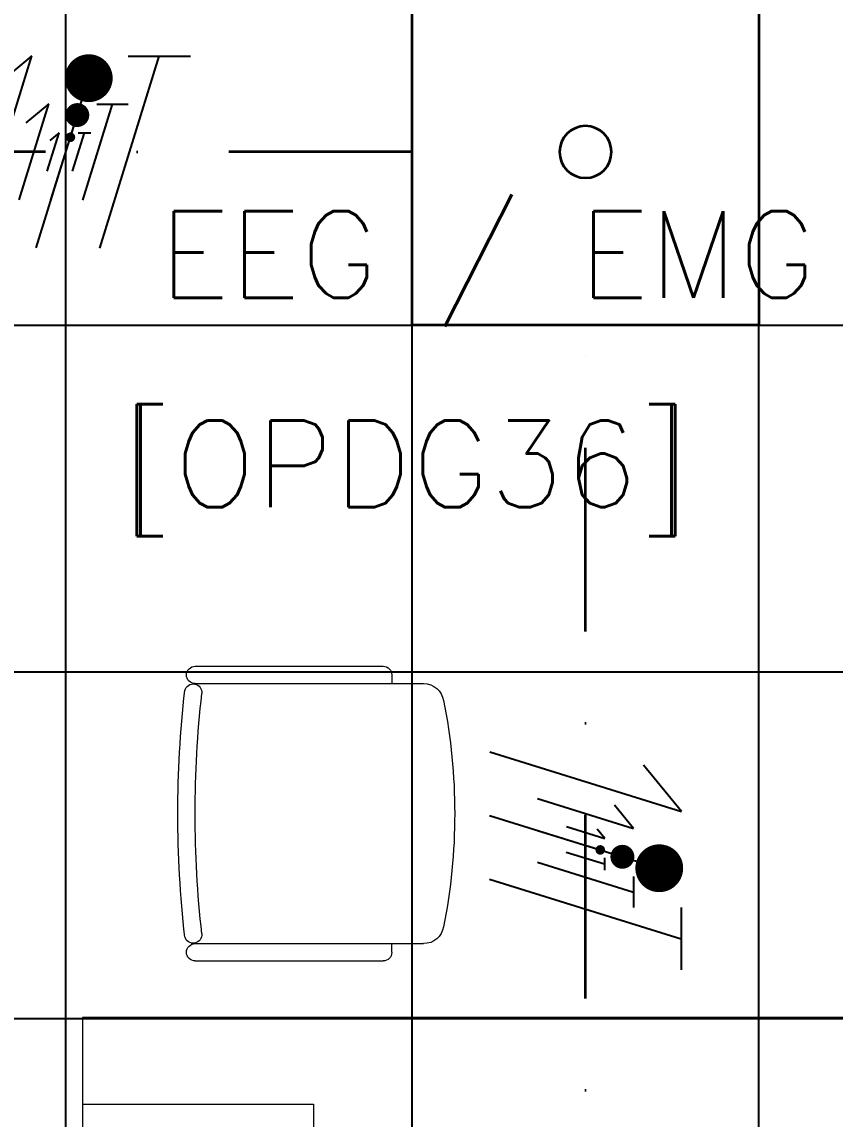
# Model space of a CAD drawing. Header units: inches. Extents: x -12418 to 57169, y -29325 to 19878.
# Drawn here: x 46683 to 48092, y -5574 to -3675 of the extents above; entities that cross this region are included whole.
import ezdxf
from ezdxf.enums import TextEntityAlignment as Align

# ---------------------------------------------------------------- set-up
doc = ezdxf.new("R2010")
doc.units = ezdxf.units.IN
doc.header["$LTSCALE"] = 25
doc.header["$MEASUREMENT"] = 0
doc.linetypes.add('00-Ground Floor$0$HIDDEN', pattern=[9.525, 6.35, -3.175])
doc.linetypes.add('DASHDOT', pattern=[25.4, 12.7, -6.35, 0, -6.35])
doc.layers.get('0').update_dxf_attribs({"color": 8})
for name, color, linetype, lineweight in [('00-Ground Floor$0$72_EGR_BASE_TEXT', 252, 'Continuous', 5), ('00-Ground Floor$0$LOADING', 253, 'Continuous', 5), ('E-LITE-CIRC-NUMB', 6, 'Continuous', 25), ('E-LITE-CLNG', 150, 'Continuous', 35), ('E-LITE-CLNG-CNDT', 6, 'DASHDOT', 35), ('E-LITE-CTRL', 6, 'Continuous', 25), ('E-LITE-IDEN', 6, 'Continuous', 25), ('E-POWR-WIRE', 6, 'Continuous', 25), ('E-POWR-WIRE @ 100', 6, 'Continuous', 25), ('E-POWR-WIRE @ 20', 6, 'Continuous', 25), ('E-POWR-WIRE @ 50', 6, 'Continuous', 25)]:
    doc.layers.add(name, color=color, linetype=linetype, lineweight=lineweight)
doc.layers.add('00-Ground Floor$0$False Ceiling', color=251, linetype='Continuous')
doc.styles.add('00-Ground Floor$0$SIMPLEX', font='SIMPLEX.shx', dxfattribs={"height": 150})
doc.styles.add('DC_Simplex', font='SIMPLEX.shx', dxfattribs={"width": 0.7})

# ---------------------------------------------------------------- blocks, each defined once
blk = doc.blocks.new('00-Ground Floor$0$GF21043-P')
at = {"color": 0}
for p, q in [((0.8, 0.75), (-0.8, 0.75)), ((-0.8, 0.75), (-0.8, 0))]:
    blk.add_line(p, q, dxfattribs=at)
at = {"color": 0, "linetype": '00-Ground Floor$0$HIDDEN'}
for p, q in [((-0.8, 0.6), (-0.4, 0.6)), ((-0.4, 0.6), (-0.4, 0))]:
    blk.add_line(p, q, dxfattribs=at)
blk = doc.blocks.new('00-Ground Floor$0$GF21016-P')
at = {"layer": '00-Ground Floor$0$LOADING', "extrusion": (-1.24384e-09, -1.20261e-09, -1)}
for p, q in [((0.0128, 0.0179), (0.0128, 0.4136)), ((0.4628, 0.0179), (0.4628, 0.4136)), ((-0.0172, 0.0179), (-0.0172, 0.3435)), ((-0.0022, 0.3585), (0.0128, 0.3585)), ((0.4778, 0.3585), (0.4628, 0.3585)), ((0.4928, 0.0179), (0.4928, 0.3435)), ((0.4778, 0.0029), (0.4778, 0.0029))]:
    blk.add_line(p, q, dxfattribs=at)
for centre, radius, start, end in [((-0.2378, -0.5362), 1.0036, 78.7568, 101.2432), ((-0.0478, 0.4136), 0.035, 0, 80.6557), ((-0.4278, 0.4136), 0.035, 99.3443, 180), ((0.0022, 0.3435), 0.015, 0, 90), ((-0.4778, 0.3435), 0.015, 90, 180), ((-0.0284, 0.0145), 0.015, 284.3864, 95.5209), ((-0.2378, 1.8928), 1.8749, 263.6341, 276.3659), ((-0.4471, 0.0145), 0.015, 84.4791, 255.6136), ((0.0022, 0.0179), 0.015, 270, 0), ((0.0022, 0.0179), 0.015, 180, 270), ((-0.2378, 1.8734), 1.8855, 263.5119, 276.4881), ((-0.4778, 0.0179), 0.015, 270, 0), ((-0.4778, 0.0179), 0.015, 180, 270)]:
    blk.add_arc(centre, radius, start, end, dxfattribs=at)
blk = doc.blocks.new('00-Ground Floor$0$A$Ce9e1c4c3')
at = {"layer": '00-Ground Floor$0$False Ceiling', "color": 254, "linetype": 'Continuous'}
for p, q in [((-53240.6, -6847.4), (-53240.6, -2847.4)), ((-52640.6, -6847.4), (-52640.6, -2847.4)), ((-52040.6, -6847.4), (-52040.6, -2847.4)), ((-54641.5, -4200), (-51257.6, -4200)), ((-54641.5, -4800), (-51257.6, -4800)), ((-54641.5, -5400), (-51257.6, -5400))]:
    blk.add_line(p, q, dxfattribs=at)
blk = doc.blocks.new('00-Ground Floor')
at = {"layer": '00-Ground Floor$0$False Ceiling', "color": 254}
blk.add_blockref('00-Ground Floor$0$A$Ce9e1c4c3', (100000, 0), dxfattribs=at)
at = {"layer": '00-Ground Floor$0$LOADING', "color": 1, "extrusion": (-1.86519e-05, -4.75185e-05, 1), "xscale": 1000.000000000001, "yscale": 1000.000000000001, "zscale": -1000.000000000011, "rotation": 269.9999749024569}
blk.add_blockref('00-Ground Floor$0$GF21016-P', (46965.5, -4807.4, -0.7), dxfattribs=at)
at = {"layer": '00-Ground Floor$0$LOADING', "extrusion": (-2.24019e-05, -2.34045e-18, 1), "xscale": 1000, "yscale": 1000, "zscale": 1000, "rotation": 359.9999999999999}
blk.add_blockref('00-Ground Floor$0$GF21043-P', (47588.3, -6148.1, -1.1), dxfattribs=at)
at = {"layer": '00-Ground Floor$0$72_EGR_BASE_TEXT', "char_height": 150, "attachment_point": 2, "style": '00-Ground Floor$0$SIMPLEX'}
for s, insert in [('EEG / EMG', (47489.8, -4002.3)), ('[OPDG36]', (47348.5, -4364.8, 0))]:
    blk.add_mtext(s, dxfattribs=dict(at, insert=insert))
blk = doc.blocks.new('*U14')
blk.add_lwpolyline([(-300, 300), (-300, -300), (300, -300), (300, 300)], close=True)
blk.add_circle((0, 0), 45)
at = {"layer": 'E-LITE-CIRC-NUMB', "style": 'DC_Simplex', "width": 0.7, "flags": 8}
blk.add_attdef('CIRCUIT', text='', height=200, rotation=0, dxfattribs=at).set_placement((-473.9, 300), align=Align.RIGHT)
at = {"layer": 'E-LITE-CTRL', "style": 'DC_Simplex', "width": 0.7, "flags": 8}
blk.add_attdef('CONTROL', (1118.9, -935), '', height=200, rotation=360, dxfattribs=at)
at = {"layer": 'E-LITE-IDEN', "style": 'DC_Simplex', "width": 0.7, "flags": 8}
blk.add_attdef('TYPE', (-114.6, 448.6), '', height=200, rotation=360, dxfattribs=at)
blk = doc.blocks.new('*U76')
for p, q in [((-1.617, -1.658), (-0.587, 1.663)), ((-0.587, 1.663), (-1.389, 1.004)), ((-0.515, -1.66), (0.515, 1.66)), ((0.587, -1.663), (1.617, 1.658)), ((1.078, 1.659), (2.157, 1.657))]:
    blk.add_line(p, q)
at = {"const_width": 0.414}
blk.add_lwpolyline([(0.19, 1.278, 1), (0.604, 1.277, 1)], format="xyb", close=True, dxfattribs=at)
blk = doc.blocks.new('*U734')
at = {"layer": 'E-POWR-WIRE @ 100', "xscale": 100, "yscale": 100, "zscale": 100}
blk.add_blockref('*U76', (46759.440017, -3900), dxfattribs=at)
at = {"layer": 'E-POWR-WIRE @ 20', "xscale": 20, "yscale": 20, "zscale": 20}
blk.add_blockref('*U76', (46759.440017, -3900), dxfattribs=at)
at = {"layer": 'E-POWR-WIRE @ 50', "xscale": 50, "yscale": 50, "zscale": 50}
blk.add_blockref('*U76', (46759.440017, -3900), dxfattribs=at)
blk = doc.blocks.new('*U85')
for p, q in [((-1.658, 1.617), (1.663, 0.587)), ((1.663, 0.587), (1.004, 1.389)), ((-1.66, 0.515), (1.66, -0.515)), ((-1.663, -0.587), (1.658, -1.617)), ((1.659, -1.078), (1.657, -2.157))]:
    blk.add_line(p, q)
at = {"const_width": 0.414}
blk.add_lwpolyline([(1.278, -0.19, 1), (1.277, -0.604, 1)], format="xyb", close=True, dxfattribs=at)
blk = doc.blocks.new('*U743')
at = {"layer": 'E-POWR-WIRE @ 100', "xscale": 100, "yscale": 100, "zscale": 100}
blk.add_blockref('*U85', (47659.440017, -5100), dxfattribs=at)
at = {"layer": 'E-POWR-WIRE @ 20', "xscale": 20, "yscale": 20, "zscale": 20}
blk.add_blockref('*U85', (47659.440017, -5100), dxfattribs=at)
at = {"layer": 'E-POWR-WIRE @ 50', "xscale": 50, "yscale": 50, "zscale": 50}
blk.add_blockref('*U85', (47659.440017, -5100), dxfattribs=at)

msp = doc.modelspace()

# ---------------------------------------------------------------- linework, layer by layer
at = {"layer": 'E-LITE-CLNG-CNDT'}
for points in [[(47359.4, -3900), (46159.4, -3900)], [(47659.4, -6000), (47659.4, -4200)]]:
    msp.add_lwpolyline(points, dxfattribs=at)

# ---------------------------------------------------------------- block references
at = {"layer": 'E-LITE-CLNG'}
ref = msp.add_blockref('*U14', (47659.4, -3900), dxfattribs=dict(at, xscale=-1))
ref.add_attrib('TYPE', 'LD1', (47774, -3451.4), dxfattribs={"layer": 'E-LITE-IDEN', "height": 200, "rotation": 0, "style": 'DC_Simplex', "width": 0.7, "flags": 8})
at = {"layer": 'E-LITE-CLNG-CNDT'}
msp.add_blockref('00-Ground Floor', (0, 0), dxfattribs=at)
at = {"layer": 'E-POWR-WIRE'}
for name in ['*U734', '*U743']:
    msp.add_blockref(name, (0, 0), dxfattribs=at)

doc.saveas('drawing.dxf')
